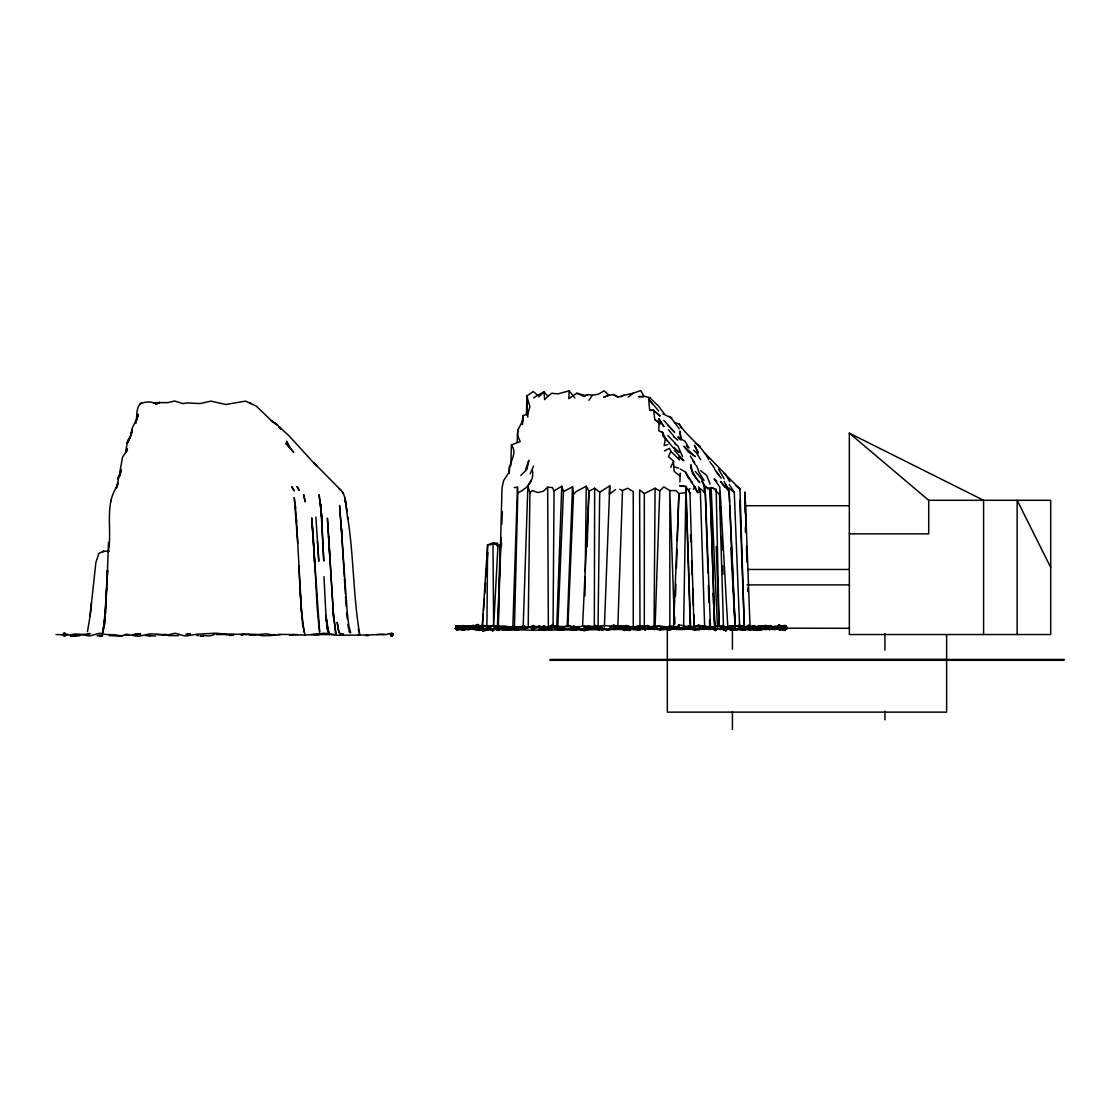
<?xml version="1.0" encoding="UTF-8"?>
<svg xmlns="http://www.w3.org/2000/svg" width="1120" height="1120" viewBox="0 0 1120 1120"><rect width="100%" height="100%" fill="white"/><g stroke="black" fill="none" stroke-linecap="round" stroke-linejoin="round"><path stroke-width="1.5" d="M594.328 626.822L594.664 488.208L588.952 491.232L582.582 626.15L588.476 626.682M553.056 625.072L554.05 490.896L552.37 487.536L547.666 487.2L543.312 491.232L537.936 492.576L532.238 490.56L529.886 492.912L528.206 627.158L525.294 627.382M654.066 627.102L655.074 488.208L644.322 493.584L644.322 626.416M496.986 543.592L497.658 543.256L492.968 542.92L487.592 544.936L486.92 626.486L490.28 626.654M584.962 595.826L585.186 576.688M585.256 571.466L586.264 486.192L576.198 491.568L573.51 494.256L567.882 626.752M598.038 627.438L599.69 492.24L594.664 488.208M65.1 633.542C63.042 635.936 70.546 634.998 74.018 634.032A20.174 14.266 0 0 1 79.31 634.424L89.656 636.006L99.274 633.304A4.97 3.514 0 0 1 100.646 633.36L103.446 634.032A13.468 9.52 0 0 0 105.266 634.354L107.422 634.564A33.096 23.408 0 0 0 110.964 634.648L113.386 634.662A10.472 7.406 0 0 1 115.29 634.872L121.394 635.88L125.538 634.69A2.478 1.75 0 0 1 126.98 634.606L138.6 636.3L150.01 633.878A35.826 25.326 0 0 1 154.196 633.99L162.918 634.914A17.514 12.376 0 0 0 164.892 635.068L165.368 635.068A10.906 7.714 0 0 0 167.622 634.914L175.308 633.248L180.124 634.592A15.932 11.27 0 0 0 183.232 635.53L185.108 635.824A10.108 7.14 0 0 0 186.886 635.894L196.616 634.284A12.866 9.1 0 0 1 198.184 634.13L215.67 633.178A18.676 13.216 0 0 0 217.21 633.346L219.086 633.486A16.268 11.494 0 0 1 220.57 633.654L227.43 634.242A32.606 23.044 0 0 1 229.586 634.284L240.884 634.256A31.71 22.414 0 0 1 245.714 634.144L257.992 634.746A8.288 5.866 0 0 0 259.714 634.648L265.874 633.808L274.652 635.194A14.588 10.318 0 0 0 276.696 635.068L279.734 634.55A7.84 5.544 0 0 1 281.372 634.424C291.102 634.256 300.566 635.544 310.282 634.704A36.12 25.536 0 0 0 315.098 634.312L323.218 633.304A14.532 10.276 0 0 1 325.892 633.36L334.838 634.872A68.978 48.86 0 0 1 336.574 635.222L350.532 635.124A5.124 3.626 0 0 0 352.24 635.18L371.42 634.9A6.678 4.718 0 0 1 373.002 634.732L385.672 634.578L392.014 633.08C392.728 637.028 392.21 636.482 391.3 634.214C394.422 632.576 389.662 635.516 392.602 633.92M683.592 628.838L685.944 486.528L679.896 485.856L685.944 486.528L689.976 493.248L693.994 627.158L690.648 628.502L683.592 628.838L684.936 628.502M392.476 634.312C393.974 635.754 390.6 636.594 391.986 635.74M526.47 415.03L526.862 395.92L533.246 391.552L537.6 395.248L543.984 391.888L548.002 396.256L551.698 393.232L557.732 393.904L569.156 390.88L574.854 397.936M498.26 618.38L500.01 546.938L492.968 542.92L493.64 626.822L497.994 544.936M514.486 626.43L517.804 492.912L517.468 487.2L514.108 487.536M498.33 627.158L502.026 487.536L503.706 480.494L509.404 471.772C508.452 462.546 518.21 453.908 511.42 444.92L520.156 441.56L517.468 435.19L517.804 430.15L522.494 421.092L522.83 415.716L527.87 413.7L529.886 406.658L526.862 395.92L527.128 415.114M510.79 465.766L511.42 444.92M587.16 546.994L588.952 491.232L586.264 486.192M674.59 624.078L674.814 617.12M675.514 596.232L675.906 584.052M676.424 568.4L677.054 549.262M677.348 540.554L678.902 493.584L675.878 490.56L669.83 490.56L663.796 486.864L659.764 490.896L655.074 627.158M512.82 627.088L517.468 487.2M527.758 417.186L527.87 413.7M523.166 627.494L527.87 485.856L531.23 480.158M617.82 627.158L622.51 490.56L627.55 488.208L633.248 491.568L633.248 627.494L624.19 630.518L626.878 628.502M556.738 626.822L561.764 486.192L554.05 490.896M567.196 626.416L572.502 486.864L563.444 491.568L557.816 626.43M604.394 627.158L609.756 485.856L599.69 492.24M106.974 583.926L107.478 570.57L106.904 584.08M107.226 577.15L108.514 542.29M108.094 552.258C112.616 531.818 104.314 506.072 116.298 487.578L115.92 488.446L117.95 482.832L117.292 485.926M107.254 573.356L105.63 611.394L103.124 632.142L105.952 603.218M609.756 485.856L609.42 494.256L615.468 489.552M107.184 577.668L107.478 570.57M497.406 626.752L501.228 537.95M501.83 524.02L502.348 511.84M662.788 414.036L664.468 414.036L658.42 405.986L649.698 397.6L648.69 399.28L649.698 410.354L653.73 410.354L654.738 419.412L659.092 422.772L658.756 430.822L663.124 432.838L662.788 435.862L669.158 442.568M509.11 473.354L509.404 466.396M569.156 390.88L568.82 398.608L576.87 393.232L585.256 395.584L587.944 394.576L592.312 395.248L598.346 394.24L604.058 390.88L609.084 395.248L613.452 394.576L618.548 396.998M106.89 582.708L104.65 620.494L102.592 632.688M106.624 588.49L106.092 599.438M522.424 424.354L522.83 415.716L522.858 420.924M522.326 424.55L522.494 421.092M532.574 470.764C534.254 481.166 526.54 488.908 517.804 492.912M517.16 442.358L517.804 430.15M65.8 635.488L64.386 635.81L66.304 634.872L64.47 634.564L63.294 635.32L64.694 635.082A73.724 3.584 46.9 0 1 64.834 635.152C66.248 636.09 62.524 631.806 64.75 635.04M679.896 481.838L680.232 473.102M487.592 544.936L482.23 626.486L479.206 627.158M483.238 614.404L482.356 626.444L491.96 626.57M483.49 610.96L484.358 598.92M484.736 593.768L485.492 583.436M485.996 576.562L486.626 567.966M487.13 561.078L487.76 552.482M64.806 633.164C64.106 636.132 64.932 635.264 65.478 635.026M104.902 619.346L104.426 625.002L105.588 611.296M116.97 487.466L119.014 475.132L118.454 476.728L117.95 479.402L121.254 469.784L120.134 475.874M87.472 631.666L90.062 616.224L95.872 562.534L98.896 553.308L103.992 551.096L102.858 551.796M90.734 609.994L91.406 603.176M135.828 423.514C137.536 417.06 135.226 406.98 141.568 402.878L140.196 403.802C144.116 402.038 149.856 401.128 154.182 403.032L153.216 402.682L167.832 402.612L174.706 400.988L183.12 403.662L186.648 402.92L200.13 403.55L210.896 401.128L225.862 404.488L245.476 401.128L251.09 403.606L249.956 402.836M90.118 615.776L90.79 609.336M104.748 620.732L105.042 618.198M125.524 452.886L127.4 441.756L130.004 437.514L127.134 443.408L128.394 439.362M391.23 634.088L390.558 634.774L391.622 635.544M119.77 472.458L122.528 457.24L127.484 449.764L126.07 451.57L127.246 448.49L126.462 451.36M111.188 500.962L111.342 499.8M486.248 629.846L486.92 625.814L489.272 629.51L482.902 631.19L483.574 626.15L481.894 628.166L484.232 629.51L488.264 629.846L485.912 628.502L492.632 625.814C499.604 629.65 507.864 625.646 514.78 629.846L519.148 626.822L522.83 628.502L519.148 626.822L514.78 628.502L509.082 628.166M137.676 417.508L138.138 414.246L136.416 420.812M462.756 629.174L456.722 630.182L457.73 627.83L459.074 629.174L463.092 629.51L461.076 629.174M783.44 628.67L786.632 628.838L784.28 625.814L783.944 627.83L786.632 628.838L785.624 625.814L784.952 628.838M665.476 437.864L664.132 445.592L667.814 444.584M460.74 626.654L455.714 626.486L456.722 630.182L457.73 627.83M573.846 628.166L573.51 629.846L576.198 628.726M699.706 628.166L699.37 629.846L689.64 629.174M783.944 626.822L785.96 626.486L785.624 628.166L786.632 627.494L781.256 629.174L764.82 628.502M65.45 635.18C63.294 633.402 64.218 637.952 64.372 635.096C66.472 634.83 63.028 636.342 65.52 634.088M685.272 626.822L684.936 628.166L680.232 627.83M730.24 630.182L730.576 628.838M129.822 437.906L132.216 431.214L130.83 434.868L132.328 427.798L137.284 417.774M723.478 626.094L719.502 494.592L720.174 492.24L727.79 626.752M130.83 434.868L132.258 429.996M784.952 628.502L785.96 626.486M783.006 626.682L785.96 626.15L786.968 627.494L786.296 629.174L785.288 628.838L785.624 627.83L780.92 626.822L775.222 627.494M129.696 437.206L128.156 441.714L130.844 435.246L129.85 437.99M525.518 469.756L528.878 460.362L526.862 469.42L520.828 475.454M550.69 626.15L549.346 629.846L552.37 626.822L544.656 626.822L552.37 626.822M460.418 628.726L455.378 628.502L456.386 625.814L460.754 627.83M670.838 467.404L673.526 461.02L668.486 456.666L670.838 451.29L669.494 448.28L664.468 450.954M601.538 627.494L595.322 625.478L594.328 627.83L602.714 627.494M458.402 626.15L455.378 628.502L458.066 627.494L455.378 628.502C455.658 623.392 462.392 626.36 465.444 627.494M64.82 635.628C63.476 637.294 63.532 630.294 64.596 634.928M530.222 473.774L533.582 466.06M785.288 627.83L786.296 627.494L784.952 630.518L781.928 629.174M488.6 628.586L492.632 630.854L493.752 628.39M466.788 628.166L467.46 626.822L471.156 625.814L475.958 626.598M569.156 629.174L573.846 630.182L574.518 628.838L568.82 625.478L561.428 628.166L537.264 627.158L531.902 630.182L457.058 628.166M457.058 629.51L457.058 627.494L457.058 629.51L456.722 627.83L457.394 628.838L467.124 626.822L484.232 629.51L492.632 625.814M784.616 628.502L785.96 629.51L786.968 627.494L785.96 627.494M729.904 628.166L730.912 626.486L729.904 627.83M570.486 627.494L573.51 626.486L578.214 627.158L575.862 629.846L574.854 627.494L579.222 628.502L575.862 629.846M721.406 628.166L723.198 625.478L725.886 627.718M588.952 400.274L592.312 395.248M390.726 634.452L390.39 634.438M525.406 628.95L522.494 628.502L524.174 626.15L525.854 628.166L523.502 628.166M693.322 489.216L695.002 486.864L690.984 481.838M748.37 627.83L749.714 627.158L752.402 629.51L754.068 627.158L765.142 625.478L769.51 627.158L769.846 628.838L773.542 628.838M518.14 627.83L514.108 626.15L513.1 627.494L516.46 627.83M455.378 628.502L457.73 625.814L460.418 627.83M548.002 396.256L544.656 399.616L543.984 391.888L538.608 396.928M493.304 544.264L494.312 543.256L489.776 545.02M461.748 626.486L462.756 625.478L467.796 626.822M461.412 627.83L463.092 626.15L467.124 627.662M689.976 488.544L688.632 489.888L689.976 493.248M675.626 628.082L678.902 624.806L687.96 626.822L705.404 626.15L709.772 629.51L712.012 628.838M734.608 628.502L733.6 629.51L730.24 629.51M773.878 628.502L772.87 629.51L770.182 627.83M779.24 629.51L780.248 628.502M777.224 629.006L773.878 629.51L769.846 626.486L785.288 628.838L786.632 627.494M721.602 629.09L725.886 630.854L731.248 625.814L736.96 626.15M780.248 628.838L783.272 630.182L786.296 627.494L786.632 628.838L785.288 628.166L849.534 628.306M103.194 551.502L107.604 551.026M626.668 629.174L629.23 630.518L631.232 628.838L635.264 629.51M701.05 627.83L699.034 629.51L694.33 628.838L699.034 629.174M766.15 626.738L770.182 625.478L775.558 627.83L779.24 624.806L781.704 626.374M777.238 627.494L778.904 626.15L784.952 625.478L784.952 630.518L784.616 628.838M762.3 628.502L760.116 630.182L756.084 629.174M751.506 628.614L754.404 630.182L755.748 629.174M628.222 396.928L633.248 393.232L640.64 390.544L643.986 396.256L649.698 397.6M689.892 628.67L694.666 630.182L697.018 628.502M712.796 629.174L715.484 630.518L717.822 628.838M611.1 627.018L613.788 625.142L618.478 626.822L618.814 626.15L614.124 626.486M533.582 397.936L537.6 395.248M503.706 627.83L502.698 628.502L507.738 629.51L510.818 628.698M781.592 627.606L784.28 625.814M782.67 628.572L780.248 630.182L777.896 629.006M749.378 626.822L750.386 626.15M592.48 627.326L595.322 625.478M548.674 627.494L553.378 624.47L548.002 627.494M550.354 626.654L552.706 625.142L555.394 626.654M775.558 627.83L779.24 624.806M781.256 628.502L784.952 626.15L785.288 628.838M672.854 628.502L670.166 630.182L665.644 628.67M492.632 630.854L496.258 628.628M540.204 628.082L543.984 625.814L546.658 627.158L551.698 625.898M783.272 630.182L784.952 629.174M243.586 634.424L241.262 635.194M460.194 628.614L463.092 630.182L468.804 626.822L464.576 627.228M621.166 396.816L623.854 395.248L633.248 393.232M610.092 628.054L612.78 626.486C625.702 628.978 639.086 626.038 652.05 628.166L659.092 626.15L664.468 628.502L673.526 627.158C680.092 629.86 687.12 625.044 693.322 628.838C723.604 627.984 755.328 632.45 784.952 626.15M500.682 629.174L498.33 630.518L495.824 628.838M530.558 627.494L533.582 625.814L538.356 627.83M756.756 628.67L760.788 630.182L763.812 628.502M562.548 628.838L560.084 630.182L555.254 628.964M727.552 627.83L731.248 625.814L727.902 626.486M782.404 626.822L784.952 625.478M739.578 625.758L734.272 492.24L728.896 488.208L727.552 488.88L724.206 481.502M457.058 627.158L455.714 627.83L457.394 628.838L457.058 627.158L457.394 628.502L455.714 627.83L460.502 628.334M465.78 627.83L468.468 626.486L471.156 627.382M461.216 628.572L463.764 630.182L466.004 629.062M480.55 626.654L482.902 625.478L493.64 626.15L489.944 626.486M497.322 629.174L494.312 628.838L496.65 629.846L498.666 628.838M573.51 629.174L572.838 629.51L578.55 629.174M759.78 628.838L764.82 627.494L776.16 627.69M472.5 626.822L477.526 624.47L481.054 626.486M556.066 628.502L559.076 630.182L561.988 628.838M570.598 627.494L573.51 626.15L579.222 627.494M693.994 627.158L698.362 625.142L708.092 626.934M629.902 629.846L632.352 628.726M687.624 627.942L684.936 627.494L688.632 625.814L695.338 627.494M501.858 543.928L497.322 545.944L501.564 545.538M609.756 626.906L613.788 625.142M500.346 627.158L505.386 626.486L509.74 627.83L507.738 629.846L505.386 628.67M536.76 627.746L533.246 625.478L528.542 627.494L523.166 625.814M575.078 628.502L578.214 627.158M609.42 394.912L603.722 397.264L609.084 395.248M598.682 629.846L601.538 628.67M694.666 630.182L697.522 629.006M786.296 627.494L780.584 629.846L775.558 628.838M576.87 393.232L583.576 396.256L585.256 395.584M494.648 626.822L505.386 626.486L501.606 627.998M620.27 626.71L622.51 625.814L625.366 626.654M642.74 628.67L638.96 630.182L636.944 628.614M729.904 627.494L738.304 625.478L738.64 628.166M749.714 627.494L754.74 625.478M583.576 396.256L587.944 394.576M479.206 630.518L482.118 629.398M522.494 628.502L526.862 626.822L533.582 626.822L531.902 630.182L693.322 628.838L718.494 626.15L734.944 629.51L740.978 627.158L744.002 628.838L751.058 629.174M554.386 628.166L558.74 626.486L572.166 626.486M633.584 627.494L637.952 625.814L642.656 625.814M255.766 634.578L251.23 635.25M467.46 627.494L472.836 625.478L477.19 625.814M510.146 628.026L514.78 626.822L499.786 627.27L503.37 630.182L507.402 628.67M564.788 628.67L560.756 630.182L557.732 625.814L554.386 626.486M707.42 488.88L711.116 487.536L716.156 489.216L719.124 626.752L716.212 546.476M623.854 628.838L638.624 629.846L641.76 628.726M750.386 629.846L753.508 628.726M214.802 634.368L212.226 635.25A11.06 7.812 0 0 1 210.182 635.712A12.292 8.694 0 0 1 207.396 635.894L203.196 635.376M735.364 626.654L739.648 625.142L743.918 626.906M122.752 635.6L121.94 635.866A5.74 4.06 0 0 1 120.498 636.16L109.312 635.628M293.944 634.55L289.506 635.18M623.854 395.248L617.82 397.264L613.452 394.576M468.468 628.838L467.46 629.174L471.744 628.922M577.878 627.494L582.904 625.814M644.994 629.846L648.018 628.838M752.402 629.51L753.396 629.174M763.14 626.486L766.15 625.478L770.854 626.486M775.81 627.746L779.576 626.486L782.6 627.83M768.502 629.174L774.886 629.174M785.288 628.502L786.296 628.166M272.482 635.194L274.96 634.452M605.57 628.838L602.378 629.846L598.346 628.838M470.484 626.654L473.172 625.814L477.694 626.57M589.624 629.174L584.248 630.854L578.62 628.964M668.486 629.846L671.174 629.006M679.56 627.83L678.902 624.806L679.224 627.494L673.862 629.174L679.56 627.83L684.264 628.502M462.42 627.494L458.066 628.838L456.386 625.814M773.206 629.174L780.92 626.822M464.212 627.83L466.452 627.158L462.756 626.486L459.41 627.382M503.034 627.494L506.394 626.486M513.436 628.838L510.076 629.846L503.034 629.174L503.37 630.182M544.768 627.494L546.994 626.822M738.304 626.612L740.978 625.814L750.05 627.494M319.76 634.41L318.78 634.676A5.796 4.088 0 0 1 317.002 634.872L312.984 634.508M469.98 626.654L475.734 626.038M653.394 627.83L659.092 626.15L664.468 628.502M548.674 629.846L551.81 628.95M576.87 629.51L579.222 628.838M697.802 628.95L694.666 629.846L693.826 614.684M755.412 629.846L758.548 628.95M755.076 628.67L759.108 629.174L763.812 627.83M773.542 627.83L776.664 626.934M573.846 630.182L578.382 628.922M271.026 635.656L266.994 635.544M769.51 627.158L765.814 628.166L759.108 627.83M487.592 626.822L492.632 625.478L497.266 626.486M566.468 628.95L559.412 629.846L556.57 628.67M770.182 627.158L770.518 628.166L775.558 626.822L778.232 627.942M744.002 628.838L750.386 627.158M693.994 486.528L697.69 492.576L700.378 491.904L698.698 487.2L705.404 493.248L710.444 626.486L712.684 627.382M461.748 629.174L463.092 628.838M497.658 628.838L496.328 629.174L503.034 629.846L512.344 628.922M518.476 627.494L521.822 626.822M587.608 627.83L592.984 626.486M634.928 627.494L643.328 626.822L638.96 630.182L638.96 626.486M637.28 627.158L648.018 625.478L654.402 629.51L651.21 628.838M651.378 628.838L638.96 629.51M664.468 629.51L671.846 628.838M719.166 626.486L723.198 625.478M716.142 629.51L718.83 628.838M746.018 627.158L748.706 626.486L748.706 627.494M666.484 629.51L669.298 628.838M663.124 628.502L664.132 629.51L661.444 628.838L667.478 628.838L660.436 628.838L666.652 628.838M562.772 629.51L565.684 628.838M613.788 627.158L626.878 625.478L630.238 627.494L636.608 627.158M710.108 627.83L713.02 627.158L710.108 626.822M478.87 626.486L481.894 625.814M604.394 628.726L607.068 629.846L610.092 629.174M627.214 628.166L630.238 627.494L618.156 626.15L621.166 627.494M676.55 627.158L673.526 627.83L678.902 493.584L685.944 492.576L690.256 626.094M89.824 633.57L88.102 633.864M474.39 628.166L477.526 627.494L478.534 630.182L484.232 629.51M597.226 627.158L600.362 626.486M599.018 629.51L602.154 628.838M510.916 627.83L514.108 627.158M584.164 626.822L588.952 625.814L593.32 626.822M469.14 626.486L472.5 625.814L475.678 626.654M533.246 627.494L539.952 626.15L542.864 627.942M664.468 628.838L659.428 629.846L663.796 629.51M684.936 629.174L687.624 628.502M773.878 629.51L778.568 629.174M783.608 628.838L779.24 629.174M759.444 628.838L769.846 627.158L773.626 628.418M465.444 629.006L462.756 628.838M102.648 635.39L97.482 635.46M472.5 629.174L461.412 629.846M476.854 628.838L466.452 629.174M512.764 628.838L502.698 628.838M691.866 627.606L694.33 627.158M765.702 626.598L768.166 626.15M772.94 626.682L775.894 626.15M534.996 626.906L539.28 626.15L542.304 627.83M187.838 634.2L190.358 633.766M479.878 626.598L482.566 626.15L478.534 626.15M613.788 629.51L615.804 629.174M648.956 627.564L657.748 625.814L669.158 627.158M756.756 626.654L762.594 626.556M754.068 629.51L757.092 629.006M773.878 628.166L764.148 628.502M140.07 633.668L135.156 634.382M87.038 634.116L79.142 634.466M765.142 629.51L769.51 628.838M783.384 626.598L786.296 626.15L786.632 628.838L785.624 625.814L785.624 626.822M187.558 634.158L190.19 633.766M549.01 628.838L542.304 629.846L540.624 628.838M607.068 629.846L613.788 628.838L623.518 629.51M673.526 629.174L680.232 628.166M135.24 634.886L140.49 634.102M724.878 629.174L727.23 628.838L720.51 629.51M754.068 627.158L758.772 626.486M769.174 627.494L773.878 626.822L777.056 627.662M516.796 627.158L524.174 626.15M575.862 626.934L579.222 626.486M563.78 629.51L568.82 628.838M233.184 635.236L229.81 635.488A6.958 4.928 0 0 1 229.11 635.432M78.652 635.39L70.588 635.712M522.494 628.838L527.87 628.166M537.6 627.158L543.312 627.158M656.74 628.838L648.354 627.83M720.51 626.654L733.432 626.99M539.28 629.51L544.978 628.838M654.066 628.838L643.65 628.838L645.33 629.846L643.986 626.486M675.542 629.174L681.408 628.838M724.878 627.158L720.594 627.662L725.214 627.494M735.28 629.51L740.978 628.838L733.936 630.182L730.576 629.51M472.836 629.174L475.846 628.838M683.256 628.838L680.232 629.174L671.174 626.99M464.016 627.326L468.804 626.822L466.788 627.83L467.796 626.15L474.502 626.486M510.916 628.838L504.378 628.838M376.964 634.48L378.196 634.368A23.772 16.8 0 0 1 380.968 634.27L384.51 634.438M669.83 629.174L673.526 628.838M730.24 629.174L733.936 628.838M704.27 627.018L710.444 626.486M649.362 627.158L653.394 626.15M71.428 635.81L73.906 635.614M79.828 635.292L70.462 635.656M140.672 634.032L135.03 634.466L139.902 634.088M178.528 635.642L168.196 635.572M613.116 629.174L617.484 628.838M484.806 629.062L487.928 628.838M513.324 627.718L516.46 627.494M779.912 629.174L783.048 628.95M198.604 635.628L196.854 635.6M97.118 635.768L99.862 635.586M340.578 634.004L343.336 633.822M464.1 627.046L467.46 626.822M479.206 626.486L482.566 626.262M497.658 629.174L486.584 629.846M524.846 627.382L528.206 627.158M704.396 626.822L709.436 626.486L712.572 627.83M734.608 628.838L726.222 628.95M753.732 628.95L745.682 628.838L745.01 630.182L736.96 629.174M643.986 396.256L638.624 396.592L643.328 396.928M368.298 635.628L365.596 635.6M498.33 629.174L488.264 629.174M520.828 629.006L516.796 630.182L516.124 628.838M598.682 629.174L603.218 628.922M703.738 629.174L708.26 628.922M728.896 629.174L733.432 628.922M657.412 629.51L654.738 626.15L657.412 629.51L663.796 629.174M577.878 628.922L569.996 628.838M392.518 634.242C393.806 632.156 392.812 637.112 391.16 636.174A8.722 0.98 -75.6 0 1 391.006 636.02M64.652 634.494L65.59 634.914M88.41 633.738L89.628 633.682L88.438 633.556M200.48 635.824L202.986 635.726M109.354 551.236L108.22 551.124M155.666 635.95L145.586 635.614M99.82 635.698L102.466 635.628M88.62 633.948L89.712 633.92M471.534 626.626L474.992 626.584M478.436 626.528L481.894 626.486M340.354 633.71L341.642 633.696M79.604 635.656L70.84 635.698M148.61 635.614L151.074 635.6M649.698 410.354L653.73 410.354L660.1 416.052L652.722 410.018M849.338 433.174L928.718 500.29L1050.7 500.29L1050.7 634.536L849.338 634.536L849.338 433.174L983.584 500.29L983.584 634.536M745.878 505.722L848.876 505.722M849.338 533.862L928.718 533.862L928.718 500.29M747.628 569.464L848.876 569.464M747.054 584.878L849.534 584.878M499.002 626.15L493.976 626.15L496.888 626.71M468.804 626.486L472.5 626.486M473.508 626.486L483.574 626.486M500.85 627.662L498.666 626.15L511.756 626.822M552.706 626.486L558.74 626.486M612.78 626.486L604.394 625.478C592.928 626.486 579.474 632.576 568.82 625.478M619.15 626.486L623.854 626.486M714.476 626.486L718.158 626.486M750.386 626.486L754.404 626.486M669.158 626.822L668.15 626.822L669.83 625.814L679.224 627.494M702.73 626.822L699.37 626.822L702.282 628.166M772.87 626.822L777.056 626.822M749.714 627.158L754.404 627.158L750.05 626.822L745.01 492.24L745.22 513.156M517.804 627.494L521.822 627.494M575.19 627.494L578.55 627.494M772.534 627.494L774.214 627.494L772.87 627.158M780.584 627.494L783.44 627.494M688.296 627.83L685.272 627.83L689.304 629.174L695.002 629.174M760.676 627.83L768.838 627.83M699.37 628.502L703.178 628.726M772.422 628.502L759.108 629.174M464.436 629.174L468.804 629.174M557.732 629.174L562.772 629.174M473.508 629.51L477.862 629.846L472.416 628.922M599.69 629.51L589.288 629.006M746.018 629.51L735.952 629.174M755.076 629.51L758.436 629.51M760.788 629.51L775.558 629.174L770.518 628.166M496.65 629.846L499.338 629.846L498.33 628.502M56 634.536L65.436 634.9M125.258 634.536L128.94 634.536M132.398 634.536L136.836 634.536M156.646 634.536L167.062 634.536M216.482 634.536L233.954 634.536M240.94 634.536L261.898 634.536M277.62 634.536L281.12 634.536M291.592 634.536L297.332 634.536M311.15 634.536L335.272 634.536M667.324 659.568L946.638 659.568M667.324 660.142L946.638 660.142M260.47 635.586L266.21 635.754M749.434 626.318L759.612 626.654M514.444 629.51L502.698 628.922M359.898 634.592L358.82 634.536A13.664 9.66 0 0 1 358.232 634.494M762.468 626.486L765.422 626.612M185.948 634.116L188.384 634.242M739.97 626.486L750.05 627.83M473.998 628.922L477.022 629.09M604.394 629.174L600.11 628.922L602.714 629.846L599.802 628.726M538.272 627.494L542.556 627.746M745.346 627.158L750.722 627.494L749.378 624.806L745.01 627.158L748.37 627.606M745.682 629.174L750.386 629.51M675.206 627.494L679.896 627.83M472.836 627.158L477.526 627.494M699.034 626.486L703.066 626.822M647.682 626.486L653.59 627.018M200.27 636.062L203.224 636.356M746.354 629.174L749.378 629.51M509.404 629.174L512.428 629.51M698.362 628.838L704.074 629.51M460.572 628.838L463.428 629.174M136.108 635.502L132.538 634.816M758.1 628.67L754.068 628.166L759.78 626.15L766.486 627.494M493.976 628.838L499.338 629.51M470.82 626.15L462.42 626.486L467.796 626.15L468.132 627.83M88.354 633.794L89.516 633.962M750.05 627.158L762.132 628.838M503.37 627.158L506.184 627.564M730.24 626.15L733.152 626.598M605.066 628.838L609.42 629.51M99.596 635.516L102.158 635.922M571.326 628.334L574.518 628.838M775.558 627.158L778.232 627.606M771.862 628.838L773.878 629.174M768.166 628.838L770.182 629.51L767.326 628.166M684.936 627.494L690.984 628.502M529.214 627.158L533.246 627.83M512.428 626.486L517.356 627.718M487.928 626.15L490.616 626.598M461.076 625.814L465.612 626.57M475.762 626.57L471.492 625.814L473.172 626.486M474.334 629.006L477.19 629.51M66.556 634.102L68.096 634.382M487.256 626.15L490.084 626.682M164.276 634.452L166.53 635.04M727.888 627.158L731.248 627.83M690.648 628.502L692.314 628.838M635.264 629.174L638.624 629.846M526.862 626.822L531.902 627.83M515.452 627.494L512.092 626.822L514.78 628.502L514.78 629.846M459.41 628.502L457.73 628.166L462.42 629.174M754.404 627.494L759.108 628.502M639.968 626.486L643.09 627.158M756.756 629.51L753.676 628.838L749.714 629.846L747.194 629.006M479.878 628.838L482.902 629.51M560.588 628.838L563.444 629.51M463.848 626.822L466.704 627.494M732.732 628.838L736.96 629.846L734.272 628.95M541.156 628.838L543.984 629.51M774.046 627.998L769.846 626.486M633.248 627.494L626.878 625.814L628.558 626.486M472.836 625.478L477.61 626.738M690.648 627.83L693.098 628.502M502.698 626.486L505.722 627.326M673.526 461.02L673.862 466.732L678.566 468.076M664.202 414.512L671.846 418.068M739.746 500.304L744.282 626.43L739.97 488.88L735.952 485.856M747.698 627.83L738.64 626.15L738.976 626.822M741.79 629.104L745.01 630.182L742.49 628.838M642.11 628.768L645.33 629.846M621.376 628.894L624.19 629.846L629.23 629.51L629.23 630.518M669.83 416.388L674.534 422.436L679.224 424.116C687.904 437.402 701.61 445.466 708.764 459.69M755.412 628.838L759.108 630.182M544.32 626.822L546.77 627.718M250.446 635.04L248.92 634.438M759.108 629.51L760.788 630.182M592.648 627.158L597.674 629.174M480.774 626.71L478.534 625.814L479.542 626.486M226.814 634.858L225.932 634.48M770.518 626.15L773.654 627.494M250.992 403.55L256.298 406.126L271.404 420.602L277.396 424.984L271.11 420.714L277.158 424.634L281.12 429.38L278.964 426.594L289.016 435.792L316.442 465.864L314.104 463.036L340.9 490.196L338.87 488.53M492.632 625.478L495.32 626.654M476.182 629.006L478.87 630.182M714.14 488.88L711.116 487.536L717.486 627.494M587.272 627.83L583.576 625.814L584.248 627.83M730.24 626.486L733.152 627.83M466.256 628.628L468.804 629.846L467.796 628.838L457.058 628.838L457.73 625.814L457.73 628.502M724.206 473.438L739.97 488.88M619.822 489.216L622.51 490.56M680.232 469.084L685.608 472.108L690.312 479.822M655.074 488.208L659.764 490.896M722.05 628.628L725.886 630.854M460.306 627.494L458.066 626.822M766.822 628.166L769.51 629.846M695.338 443.24L700.378 446.6M704.312 492.506L704.074 485.52L710.108 489.552L714.812 627.158M668.15 628.838L669.158 629.51M537.936 626.822L538.944 627.494M678.566 457.002L683.928 460.698L674.534 450.618M713.132 628.838L715.484 630.518M653.058 628.502L654.402 629.51M674.618 443.408L677.894 445.928L682.584 456.666M700.714 470.764L706.748 475.454L710.108 484.19M680.232 476.126L674.198 471.436L673.862 466.732M644.322 493.584L639.632 489.888L639.968 626.822M654.738 419.412L660.1 423.78L658.756 418.74L663.796 426.454L658.756 418.74M673.862 436.94L677.894 440.216M340.228 489.622C347.55 496.496 345.744 509.754 347.928 519.316L347.62 516.95C353.78 555.534 353.094 594.944 359.548 633.402L358.316 629.314M686.392 445.816L688.968 447.944L684.936 441.224L677.894 436.856L679.56 439.208M670.838 451.29L679.56 460.026M64.358 633.976L63.322 633.346L64.498 633.36A16.338 2.212 -32.7 0 1 64.974 633.332M704.396 452.634L725.55 474.446L729.904 481.838M716.828 481.166L714.14 478.814L719.838 487.2L720.398 502.908M673.862 447.608L679.224 452.298L673.19 447.608L666.484 439.88L661.78 431.494M693.658 450.282L696.346 452.634L700.714 459.69M663.796 420.42L674.534 432.166L667.814 425.446M730.8 547.764L735.182 627.438L729.232 491.568L720.51 481.502L724.878 487.2M659.092 422.772L660.1 423.78M704.074 485.52L706.3 487.76M573.51 626.486L574.854 627.494M667.814 435.526L675.542 443.576M715.204 490.028L719.502 494.592M692.314 482.174L687.96 477.47L685.608 472.108M481.054 629.174L482.902 631.19M695.338 471.436L701.722 479.15L705.068 487.872L707.98 573.006M668.486 429.814L674.534 437.192M692.314 473.438L699.706 482.51L696.01 478.142L690.984 468.412L690.984 464.716L692.09 471.996M462.42 628.502L463.764 630.182M652.722 404.376L648.69 399.28L658.756 411.026M558.068 628.838L559.076 630.182M533.582 625.814L534.576 627.158M709.772 461.692L714.476 468.076M716.492 471.772L721.182 478.142M674.534 422.436L679.224 428.806M701.722 481.39L703.738 484.19M714.476 469.084L719.166 475.79M698.362 625.142L700.714 628.502M543.984 625.814L545.328 627.83M456.722 628.838L457.394 629.846L455.714 626.486M729.232 484.526L734.272 492.24M690.312 455.994L694.666 462.7M692.986 461.02L695.604 465.052M704.074 480.494L699.034 472.444L696.682 465.724M679.224 424.116L681.534 427.994M718.494 469.084L724.206 478.814M350.756 632.814L348.824 625.884L347.298 612.92L339.556 505.428L341.516 529.368M1050.7 567.42L1017.142 500.29L1017.142 634.536M340.256 634.004L338.254 629.888L337.19 622.258L339.122 632.856M725.55 483.854L729.232 491.568M695.002 486.864L697.69 492.576M305.102 634.76L302.652 625.002L300.104 590.604L301.42 611.842M328.398 631.862L327.026 625.464L328.804 633.094L325.906 615.566L327.698 630.406L329.462 634.76M335.37 632.338L336.014 633.976L333.172 613.214M349.58 632.702L348.824 630.014M304.276 632.52L301.602 612.948L296.38 519.26M675.878 628.502L676.214 629.51L684.6 629.51L684.6 628.502M629.902 628.502L630.238 629.51M477.526 624.47L478.422 627.158M329.126 633.948L327.376 628.362L325.906 615.566M561.764 486.192L563.444 491.568M687.96 626.822L688.632 629.174M527.87 485.856L529.886 492.912M533.246 625.478L533.582 627.158M514.108 626.15L514.444 627.83M345.968 504.756L345.296 501.116L346.626 509.81M335.538 632.352L333.368 612.458L327.404 518.084L328.776 539.322M688.632 625.814L688.968 627.83M348.516 628.502L347.886 624.428M785.96 629.51L786.296 626.15M327.698 630.406L326.116 619.234L323.988 576.618M346.612 509.32L346.948 511.686L346.612 509.11M319.592 631.834L317.31 609.616L314.538 560.084M572.502 486.864L573.51 494.256M297.78 543.284L294.238 497.518L295.554 508.13M319.62 632.002L311.78 518.672L314.734 563.752L313.208 536.074M295.386 506.044L295.288 505.274L296.632 522.27M681.016 439.824L679.896 431.158L681.072 439.88M347.242 618.758L346.682 612.556M321.72 517.048L319.102 494.732L321.496 514.388L323.778 561.022L320.67 503.916L321.944 520.072M333.55 617.82L328.622 536.48L330.204 564.494M346.22 606.452L345.548 596.918M311.808 517.692L313.404 539.994M315.882 517.09L318.78 561.246L317.464 540.918M345.352 593.74L344.4 578.34M342.244 540.722L341.502 528.99L344.316 576.744M712.894 593.292L713.44 603.736M713.986 614.18L714.812 629.846L710.108 489.552M298.816 565.796L300.118 590.982M728.896 488.208L729.526 502.138M729.694 505.61L735.196 627.424M690.508 534.954L690.802 541.884M691.586 560.952L692.174 574.826M692.748 588.686L693.462 606.018M720.524 506.394L721.14 523.838M721.588 536.046L722.078 550.004M722.638 565.698L722.946 574.42M674.478 624.078L669.83 490.56L669.83 627.158M708.372 585.144L708.932 602.49M709.492 619.822L709.716 626.766M700.378 491.904L704.676 626.766M685.944 486.528L690.578 626.766M698.698 487.2L698.796 490.658M745.01 492.24L746.102 532.322M746.48 546.266L746.9 561.946M747.614 588.084L747.712 591.57M745.36 527.114L745.416 532.336M547.666 487.2L548.338 626.094M946.638 634.886L946.638 712.124L667.324 712.124L667.324 628.306M884.912 633.668L884.912 650.118M884.912 711.186L884.912 719.908M785.96 626.15L785.96 627.83M754.404 629.174L754.404 630.182M733.264 626.15L733.264 628.838M732.41 628.306L732.41 649.236M732.41 712.012L732.41 729.456M622.51 625.814L622.51 627.158M463.092 628.502L463.092 630.182M456.722 627.494L456.722 630.182M126.294 634.76A18.816 13.314 0 0 1 127.932 634.578M159.628 402.374L155.722 404.292L159.628 402.374M514.444 626.822L509.082 627.158L515.116 627.83L514.444 626.822M1064 659.47L549.962 659.47L549.962 660.296L1064 660.296L1064 659.47M695.002 456.33L688.296 451.962L683.928 446.264L695.002 456.33M281.092 428.988L278.964 426.832L281.064 429.002M291.158 449.134L285.866 443.394L293.664 452.354L291.158 449.134M281.05 429.072L278.95 426.678L281.05 429.072M290.514 448.532L286.524 441.35L290.514 448.532M292.992 488.74L291.732 486.752L294.28 490.868L292.992 488.74M299.236 490.378L297.052 486.64L299.236 490.378M695.674 447.608L694.33 445.256L698.362 452.97L695.674 447.608M342.874 492.338L343.504 493.752L342.874 492.338M303.898 495.824L303.618 494.578L305.214 501.844L303.898 495.824M345.324 501.004L344.638 497.742L345.324 501.004"/></g></svg>
